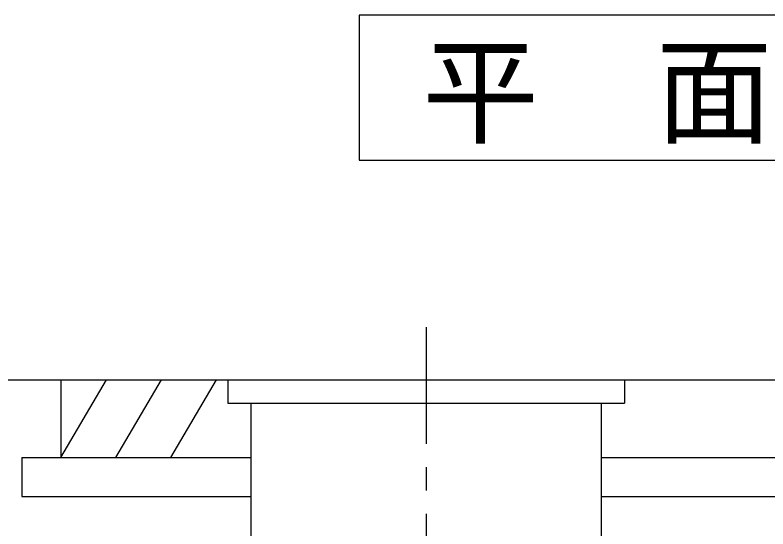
# Model space of a CAD drawing. Units: millimetres, scale not verified. Extents: x -22013 to 8910, y -6308 to 6308.
# Drawn here: x -6391 to -5423, y -1534 to -873 of the extents above; entities that cross this region are included whole.
import ezdxf
from ezdxf.enums import TextEntityAlignment as Align

# ---------------------------------------------------------------- set-up
doc = ezdxf.new("R2010")
doc.units = ezdxf.units.MM
doc.header["$LTSCALE"] = 30
doc.linetypes.add('CHAIN1', pattern=[8, 5, -1, 1, -1])
for name, color, linetype, lineweight in [('0-1_空気管', 3, 'Continuous', 25), ('0-2_09', 3, 'Continuous', 25), ('0-6_機器', 3, 'Continuous', 25)]:
    doc.layers.add(name, color=color, linetype=linetype, lineweight=lineweight)
doc.styles.add('ＭＳ ゴシック', font='')
doc.styles.get('ＭＳ ゴシック').set_extended_font_data('MS Gothic')

msp = doc.modelspace()

# ---------------------------------------------------------------- linework, layer by layer
at = {"layer": '0-1_空気管', "linetype": 'CHAIN1'}
msp.add_line((-5862.34, -1274.43), (-5862.34, -1693.8), dxfattribs=at)
at = {"layer": '0-2_09'}
for p, q in [((-6087.34, -1678.08), (-6087.34, -1372.1)), ((-5637.34, -1372.1), (-5637.34, -1678.08))]:
    msp.add_line(p, q, dxfattribs=at)
at = {"layer": '0-6_機器', "color": 2}
for p, q in [((-6560.78, -1342.1), (-2619.19, -1342.1)), ((-6332.33, -1342.08), (-6332.33, -1442.08)), ((-6332.33, -1442.08), (-6273.36, -1342.08)), ((-6261.62, -1442.08), (-6202.64, -1342.08)), ((-6190.91, -1442.08), (-6131.93, -1342.08)), ((-6382.33, -1442.08), (-6382.33, -1492.08)), ((-6382.33, -1442.08), (-6087.34, -1442.08)), ((-5637.34, -1442.08), (-5382.34, -1442.08)), ((-6382.33, -1492.08), (-6087.34, -1492.08)), ((-5637.34, -1492.08), (-5382.34, -1492.08))]:
    msp.add_line(p, q, dxfattribs=at)
at = {"layer": '0-6_機器'}
for p, q in [((-6117.34, -1342.1), (-6117.34, -1372.1)), ((-6117.34, -1372.1), (-5607.34, -1372.1))]:
    msp.add_line(p, q, dxfattribs=at)
msp.add_lwpolyline([(-3919.24, -1059.78), (-3919.24, -873.47), (-5948.57, -873.47), (-5948.57, -1059.78)], close=True, dxfattribs=at)
msp.add_lwpolyline([(-6117.34, -1342.1), (-5607.34, -1342.1), (-5607.34, -1372.1)], dxfattribs=at)

# ---------------------------------------------------------------- texts
at = {"layer": '0-6_機器', "color": 4, "style": 'ＭＳ ゴシック'}
msp.add_text('平\u3000面\u3000図', height=110, dxfattribs=at).set_placement((-5867.32, -1059.75), align=Align.BOTTOM_LEFT)

doc.saveas('drawing.dxf')
